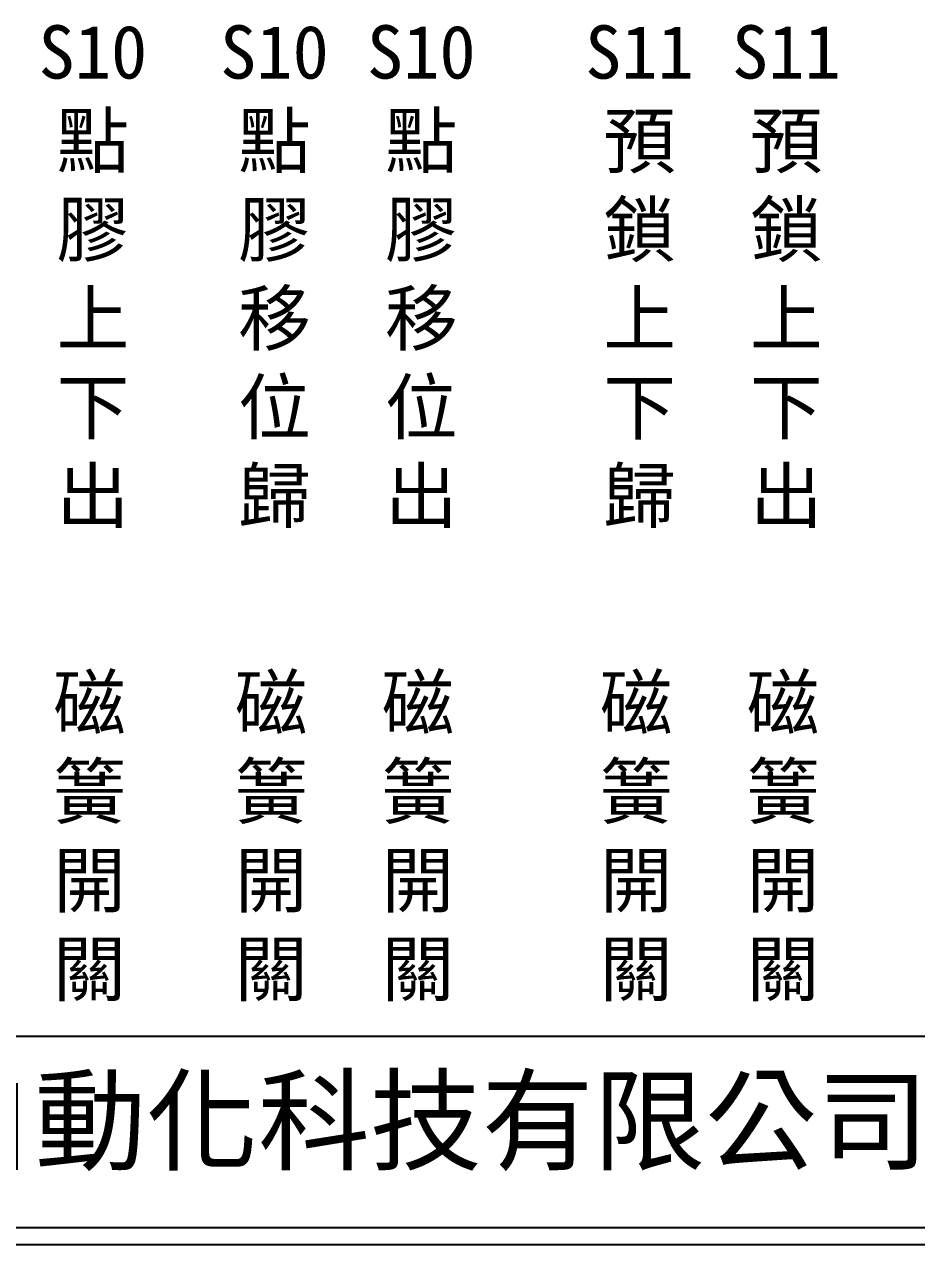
# Model space of a CAD drawing. Extents: x 325 to 612, y 3 to 207.
# Drawn here: x 387.7 to 453.1, y 3 to 92.3 of the extents above; entities that cross this region are included whole.
import ezdxf

# ---------------------------------------------------------------- set-up
doc = ezdxf.new("R2010")
doc.units = 0
doc.layers.add('圖框層', color=7, linetype='CONTINUOUS')
doc.layers.add('標尺寸層', color=3, linetype='CONTINUOUS')
doc.styles.add('CNS', font='romanc.shx', dxfattribs={"bigfont": 'chineset.shx'})
doc.styles.add('STSL', font='KAIU.TTF')

msp = doc.modelspace()

# ---------------------------------------------------------------- linework, layer by layer
at = {"layer": '圖框層', "color": 7}
for p, q in [((326.569, 18.25), (611.07, 18.25)), ((326.569, 4.25), (611.07, 4.25)), ((325.319, 3), (612.319, 3))]:
    msp.add_line(p, q, dxfattribs=at)

# ---------------------------------------------------------------- texts
at = {"layer": '圖框層', "color": 4, "style": 'STSL'}
msp.add_text('泓陞自動化科技有限公司', height=6, dxfattribs=at).set_placement((363.923, 9.076))
at = {"layer": '標尺寸層', "color": 7, "char_height": 3.9, "width": 4.96081, "attachment_point": 5, "style": 'CNS'}
for s, insert in [('{\\fDFKai-SB|b0|i0|c136|p65;S10 點膠上下出}', (392.744, 73.868)), ('{\\fDFKai-SB|b0|i0|c136|p65;S10 點膠移位歸}', (406.041, 73.868)), ('{\\fDFKai-SB|b0|i0|c136|p65;S10 點膠移位出}', (416.792, 73.868)), ('{\\fDFKai-SB|b0|i0|c136|p65;S11 預鎖上下歸}', (432.768, 73.868)), ('{\\fDFKai-SB|b0|i0|c136|p65;S11 預鎖上下出}', (443.519, 73.868)), ('{\\fDFKai-SB|b0|i0|c136|p65;磁簧開關}', (392.498, 32.72)), ('{\\fDFKai-SB|b0|i0|c136|p65;磁簧開關}', (405.795, 32.72)), ('{\\fDFKai-SB|b0|i0|c136|p65;磁簧開關}', (416.545, 32.72)), ('{\\fDFKai-SB|b0|i0|c136|p65;磁簧開關}', (432.522, 32.72)), ('{\\fDFKai-SB|b0|i0|c136|p65;磁簧開關}', (443.272, 32.72))]:
    msp.add_mtext(s, dxfattribs=dict(at, insert=insert))

doc.saveas('drawing.dxf')
